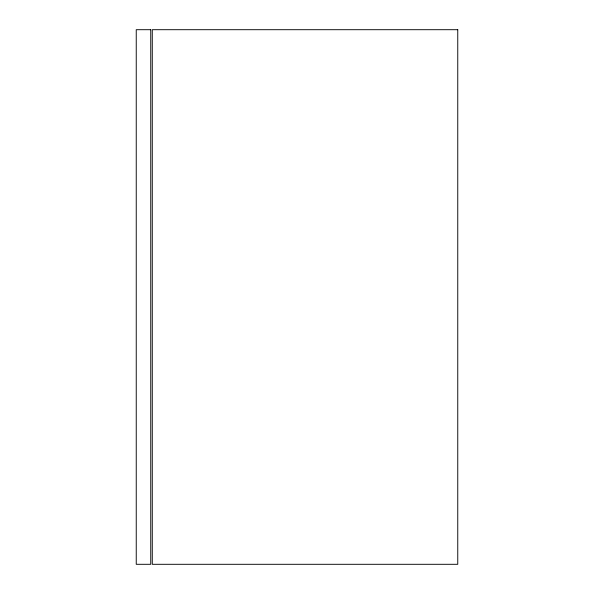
<?xml version="1.0" encoding="UTF-8"?>
<svg xmlns="http://www.w3.org/2000/svg" width="594" height="594" viewBox="0 0 594 594"><rect width="100%" height="100%" fill="white"/><g stroke="black" fill="none" stroke-linecap="round" stroke-linejoin="round"><path stroke-width="0.89" d="M150.75 29.7L136.241 29.7L136.241 564.3L150.75 564.3L150.75 29.7M457.759 29.7L152.279 29.7L152.279 564.3L457.759 564.3L457.759 29.7"/></g></svg>
